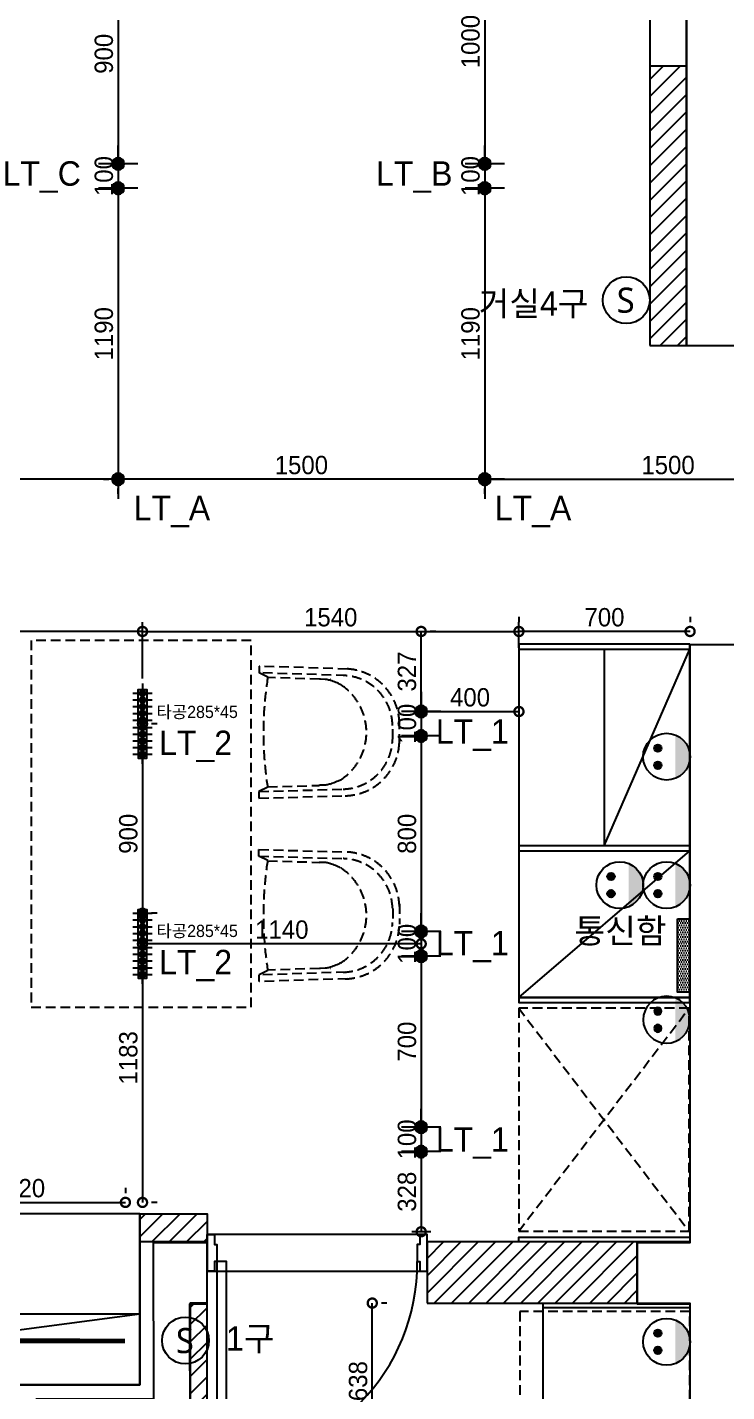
# Model space of a CAD drawing. Header units: inches. Extents: x 199882 to 277715, y -17863 to 11882.
# Drawn here: x 232082 to 234943, y 118 to 5698 of the extents above; entities that cross this region are included whole.
import ezdxf
from ezdxf.enums import TextEntityAlignment as Align

# ---------------------------------------------------------------- set-up
doc = ezdxf.new("R2010")
doc.units = ezdxf.units.IN
doc.header["$LTSCALE"] = 50
doc.header["$MEASUREMENT"] = 0
doc.linetypes.add('DH-HID2', pattern=[1.2, 0.8, -0.4])
doc.linetypes.add('HID', pattern=[2.5, 1.5, -1])
for name, color, linetype in [('03-WAL NEW', 3, 'Continuous'), ('04-WIN', 4, 'Continuous'), ('06-FUR', 6, 'Continuous'), ('06-LIGHT', 4, 'Continuous'), ('07-DIM WAL', 5, 'Continuous'), ('08-HAT', 8, 'Continuous'), ('3.기호.계단선', 30, 'Continuous'), ('CO-DO-FR', 7, 'Continuous'), ('CO-DOOR', 8, 'Continuous'), ('FU-FURM', 251, 'DH-HID2'), ('fur', 6, 'Continuous'), ('RC-LIGHT', 7, 'Continuous'), ('도면층2', 2, 'Continuous'), ('도면층4', 4, 'Continuous'), ('설비', 140, 'Continuous')]:
    doc.layers.add(name, color=color, linetype=linetype)
doc.styles.get("Standard").update_dxf_attribs({"font": 'txt.shx', "bigfont": 'whgtxt.shx'})
doc.styles.add('스타일1', font='HY울릉도M.TTF')
doc.styles.add('코레일둥고', font='Korail_Round_Gothic_Medium.ttf')
doc.dimstyles.new('30', dxfattribs={"dimscale": 30, "dimtxt": 2.5, "dimasz": 2.5, "dimexe": 1.25, "dimexo": 2, "dimtad": 1, "dimdec": 0, "dimtxsty": '스타일1', "dimblk": 'DOTSMALL', "dimcen": 2.5, "dimclrd": 1, "dimclre": 1, "dimclrt": 7, "dimadec": 0, "dimazin": 0, "dimtfac": 1, "dimtdec": 0, "dimtix": 1, "dimtmove": 0, "dimatfit": 3, "dimldrblk": 'DOTSMALL', "dimfxl": 0, "dimarcsym": 0})
pattern_1 = [(225, (21500, 3.206), (35.355339, -35.355339), [])]

# ---------------------------------------------------------------- blocks, each defined once
blk = doc.blocks.new('floor')
at = {"layer": '3.기호.계단선', "ltscale": 0.56}
h = blk.add_hatch(dxfattribs=at)
h.set_pattern_fill('DOTS', color=256, scale=150, angle=180)
h.set_pattern_definition([(180, (209320.21, 64491.231), (-4.6875, -9.375), [0, -9.375])])
h.paths.add_polyline_path([(213242.3, 2052.3), (213292.3, 2052.3), (213292.3, 1752.3), (213242.3, 1752.3)])
at = {"layer": '3.기호.계단선'}
blk.add_lwpolyline([(213242.3, 2052.3), (213292.3, 2052.3), (213292.3, 1752.3), (213242.3, 1752.3)], close=True, dxfattribs=at)
at = {"layer": '도면층2'}
blk.add_lwpolyline([(213278.3, 8082.3), (212918.3, 8082.3), (212918.3, 7882.3), (213278.3, 7882.3), (213278.3, 4397.3), (213493.3, 4397.3), (213493.3, 7882.3), (213963.3, 7882.3), (213963.3, 8082.3), (213483.3, 8082.3)], dxfattribs=at)
for points in [[(213122.3, -1042.7), (213122.3, -1217.7), (213493.3, -1217.7), (213493.3, 3057.3), (213503.3, 3057.3), (213503.3, 3172.3), (213292.3, 3172.3), (213292.3, 727.3), (213077.3, 727.3), (213077.3, 477.3), (213292.3, 477.3), (213293.3, -1042.7)], [(211317.3, 477.3), (211317.3, 727.3), (211097.3, 727.3), (211098.3, 87.3), (210618.3, 87.3), (210618.3, -72.7), (211248.3, -72.7), (211247.3, 477.3)]]:
    blk.add_lwpolyline(points, close=True, dxfattribs=at)
blk = doc.blocks.new('CJSWJ')
at = {"layer": '03-WAL NEW'}
h = blk.add_hatch(dxfattribs=at)
h.set_pattern_fill('_USER', color=256, scale=50, angle=225, pattern_type=0)
h.set_pattern_definition([(225, (46921.5, 0), (35.355339, -35.355339), [])])
h.paths.add_polyline_path([(234628.3, 4397.3), (234778.3, 4397.3), (234778.3, 5539.8), (234628.3, 5539.8)])
h = blk.add_hatch(dxfattribs=at)
h.set_pattern_fill('_USER', color=256, scale=50, angle=225, pattern_type=0)
h.set_pattern_definition(pattern_1)
h.paths.add_polyline_path([(232817.3, 730.5), (232542.5, 730.5), (232542.5, 845.8), (232817.3, 845.8)])
h = blk.add_hatch(dxfattribs=at)
h.set_pattern_fill('_USER', color=256, scale=50, angle=225, pattern_type=0)
h.set_pattern_definition([(225, (47135.57, -161.794), (35.355339, -35.355339), [])])
h.paths.add_polyline_path([(234577.3, 480.5), (234577.3, 730.5), (233717.3, 730.5), (233717.3, 480.5)])
h = blk.add_hatch(dxfattribs=at)
h.set_pattern_fill('_USER', color=256, scale=50, angle=225, pattern_type=0)
h.set_pattern_definition(pattern_1)
h.paths.add_polyline_path([(232748.3, -69.5), (232817.3, -69.5), (232817.3, 480.5), (232748.3, 480.5)])
blk.add_line((234778.3, 5539.8), (234628.3, 5539.8), dxfattribs=at)
for points in [[(234628.3, 4397.3), (234778.3, 4397.3), (234778.3, 7282.3), (234628.3, 7282.3)], [(232817.3, 730.5), (232542.5, 730.5), (232542.5, 845.8), (232817.3, 845.8)], [(233717.3, 480.5), (234577.3, 480.5), (234577.3, 730.5), (234577.3, 730.5), (234792.3, 730.5), (234792.3, 730.5), (233717.3, 730.5)], [(232748.3, -69.5), (232817.3, -69.5), (232817.3, 480.5), (232748.3, 480.5)]]:
    blk.add_lwpolyline(points, close=True, dxfattribs=at)
blk.add_lwpolyline([(232542.5, 845.8), (232542.5, 145.7), (230358.3, 145.7), (230358.3, 2455.5), (231058.3, 2455.5)], dxfattribs=at)
at = {"layer": '06-FUR', "color": 8}
for points in [[(232542.5, 145.8), (232542.5, 845.8), (231058.3, 845.6), (231058.3, 2455.5), (230938.3, 2455.5), (230938.3, 2455.5), (230358.3, 2455.5), (230358.3, 145.6), (232542.5, 145.8)], [(232542.5, 435.8), (230708.3, 435.6), (230708.3, 2455.5), (230358.3, 2455.5), (230358.3, 145.6), (232542.5, 145.8), (232542.5, 435.8), (230358.3, 145.6), (230358.3, 435.6), (230708.3, 435.6), (230358.3, 2455.5)], [(234192.3, 460.5), (234192.3, 480.5), (234792.3, 480.5), (234792.3, 460.7), (234192.3, 460.5)]]:
    blk.add_lwpolyline(points, dxfattribs=at)
blk.add_lwpolyline([(234792.3, -189.5), (234192.3, -189.5), (234192.3, 480.5), (234792.3, 480.5)], close=True, dxfattribs=at)
at = {"layer": 'CO-DO-FR', "color": 8}
for points in [[(232817.3, 610.5), (232817.3, 760.5), (232847.3, 760.5), (232847.3, 720.5), (232857.3, 720.5), (232857.3, 650.5), (232847.3, 650.5), (232847.3, 610.5), (232817.3, 610.5)], [(233717.3, 610.5), (233717.3, 760.5), (233687.3, 760.5), (233687.3, 720.5), (233677.3, 720.5), (233677.3, 650.5), (233687.3, 650.5), (233687.3, 610.5), (233717.3, 610.5)]]:
    blk.add_lwpolyline(points, close=True, dxfattribs=at)
at = {"layer": 'CO-DOOR', "color": 8}
blk.add_lwpolyline([(232897.3, -169.5), (232897.3, 650.5), (232857.3, 650.5), (232857.3, -169.5)], close=True, dxfattribs=at)
blk.add_arc((232865, 642.8), 812.4, 270.8693, 0.5454, dxfattribs=at)
at = {"layer": 'FU-FURM', "color": 8}
for p, q in [((232097.8, 3190.5), (232097.8, 1690.5)), ((232997.8, 3190.5), (232097.8, 3190.5)), ((232997.8, 1690.5), (232997.8, 3190.5)), ((233392.2, 3073.7), (233030.1, 3085.3)), ((233030.1, 3085.3), (233030.1, 3058.3)), ((233066.1, 3040.2), (233030.1, 3058.3)), ((233385.1, 3046.9), (233030.1, 3058.3)), ((233277.2, 3032), (233066, 3039.1)), ((233280.9, 3031.6), (233277.2, 3032)), ((233301, 3031.2), (233280.9, 3031.6)), ((233304.4, 3030.8), (233301, 3031.2)), ((233307.7, 3030.2), (233304.4, 3030.8)), ((233311.2, 3029.6), (233307.7, 3030.2)), ((233314.8, 3028.8), (233311.2, 3029.6)), ((233318.6, 3027.7), (233314.8, 3028.8)), ((233322.9, 3026.5), (233318.6, 3027.7)), ((233327.6, 3024.9), (233322.9, 3026.5)), ((233332.7, 3023.1), (233327.6, 3024.9)), ((233338.2, 3021.1), (233332.7, 3023.1)), ((233343.8, 3018.9), (233338.2, 3021.1)), ((233349.4, 3016.6), (233343.8, 3018.9)), ((233354.7, 3014.2), (233349.4, 3016.6)), ((233359.8, 3011.9), (233354.7, 3014.2)), ((233364.3, 3009.5), (233359.8, 3011.9)), ((233604.4, 2767.9), (233604.5, 2850.8)), ((233577.4, 2787.1), (233577.5, 2843.6)), ((233065.5, 2590.2), (233029.5, 2572.3)), ((233029.5, 2572.3), (233387.1, 2582.9)), ((233029.5, 2572.3), (233029.5, 2545.3)), ((233065.5, 2591.4), (233276.7, 2598)), ((233280.3, 2598.3), (233276.7, 2598)), ((233283.8, 2598.7), (233280.3, 2598.3)), ((233303.8, 2599.2), (233283.8, 2598.7)), ((233307.2, 2599.7), (233303.8, 2599.2)), ((233310.6, 2600.3), (233307.2, 2599.7)), ((233314.3, 2601.1), (233310.6, 2600.3)), ((233318.1, 2602.2), (233314.3, 2601.1)), ((233322.3, 2603.4), (233318.1, 2602.2)), ((233327, 2605), (233322.3, 2603.4)), ((233332.2, 2606.8), (233327, 2605)), ((233337.7, 2608.8), (233332.2, 2606.8)), ((233343.3, 2611), (233337.7, 2608.8)), ((233348.9, 2613.2), (233343.3, 2611)), ((233354.2, 2615.6), (233348.9, 2613.2)), ((233359.3, 2617.9), (233354.2, 2615.6)), ((233363.8, 2620.2), (233359.3, 2617.9)), ((233029.5, 2545.3), (233380.3, 2555.6)), ((233029.5, 2335.6), (233380.3, 2325.3)), ((233029.5, 2308.6), (233029.5, 2335.6)), ((233065.5, 2290.7), (233029.5, 2308.6)), ((233029.5, 2308.6), (233387.1, 2298.1)), ((233065.5, 2289.5), (233276.7, 2283)), ((233280.3, 2282.6), (233276.7, 2283)), ((233283.8, 2282.2), (233280.3, 2282.6)), ((233303.8, 2281.8), (233283.8, 2282.2)), ((233307.2, 2281.2), (233303.8, 2281.8)), ((233310.6, 2280.6), (233307.2, 2281.2)), ((233314.3, 2279.8), (233310.6, 2280.6)), ((233318.1, 2278.8), (233314.3, 2279.8)), ((233322.3, 2277.5), (233318.1, 2278.8)), ((233327, 2276), (233322.3, 2277.5)), ((233332.2, 2274.2), (233327, 2276)), ((233337.7, 2272.1), (233332.2, 2274.2)), ((233343.3, 2270), (233337.7, 2272.1)), ((233348.9, 2267.7), (233343.3, 2270)), ((233354.2, 2265.3), (233348.9, 2267.7)), ((233359.3, 2263), (233354.2, 2265.3)), ((233363.8, 2260.7), (233359.3, 2263)), ((233577.4, 2093.8), (233577.5, 2037.4)), ((233604.4, 2113), (233604.5, 2030.1)), ((233277.2, 1848.9), (233066, 1841.8)), ((233280.9, 1849.3), (233277.2, 1848.9)), ((233301, 1849.7), (233280.9, 1849.3)), ((233304.4, 1850.2), (233301, 1849.7)), ((233307.7, 1850.7), (233304.4, 1850.2)), ((233311.2, 1851.4), (233307.7, 1850.7)), ((233314.8, 1852.2), (233311.2, 1851.4)), ((233318.6, 1853.2), (233314.8, 1852.2)), ((233322.9, 1854.5), (233318.6, 1853.2)), ((233327.6, 1856), (233322.9, 1854.5)), ((233332.7, 1857.8), (233327.6, 1856)), ((233338.2, 1859.9), (233332.7, 1857.8)), ((233343.8, 1862.1), (233338.2, 1859.9)), ((233349.4, 1864.4), (233343.8, 1862.1)), ((233354.7, 1866.7), (233349.4, 1864.4)), ((233359.8, 1869.1), (233354.7, 1866.7)), ((233364.3, 1871.4), (233359.8, 1869.1)), ((233066.1, 1840.7), (233030.1, 1822.6)), ((233385.1, 1834), (233030.1, 1822.6)), ((233030.1, 1795.6), (233030.1, 1822.6)), ((233392.2, 1807.2), (233030.1, 1795.6)), ((232097.8, 1690.5), (232997.8, 1690.5)), ((234092.3, 774.5), (234789.3, 1686.5)), ((234092.3, 1686.5), (234789.3, 774.5))]:
    blk.add_line(p, q, dxfattribs=at)
for points in [[(234789.3, 774.5), (234789.3, 1686.5), (234092.3, 1686.5), (234092.3, 774.5)], [(234097.3, -154.5), (234792.3, -154.5), (234792.3, 445.5), (234097.3, 445.5)]]:
    blk.add_lwpolyline(points, close=True, dxfattribs=at)
for centre, radius, start, end in [((233377.3, 2847.3), 227.2, 0.767, 88.6433), ((234463, 2813.5), 1415.3, 170.781, 189.077), ((233237.1, 2815), 232.4, 68.2072, 68.33), ((233369.5, 2840.6), 206.6, 0.767, 88.6435), ((233237.1, 2815), 232.4, 303.053, 56.805), ((233369.4, 2789.2), 206.6, 271.215, 359.0908), ((233377.2, 2782.5), 227.2, 271.215, 359.0908), ((233237.1, 2815), 232.4, 291.528, 291.651), ((234463, 2067.4), 1415.3, 170.923, 189.219), ((233369.4, 2091.7), 206.6, 0.9092, 88.785), ((233377.2, 2098.5), 227.2, 0.9092, 88.785), ((233237.1, 2065.9), 232.4, 68.349, 68.472), ((233237.1, 2065.9), 232.4, 303.195, 56.947), ((233369.5, 2040.4), 206.6, 271.3565, 359.233), ((233377.3, 2033.6), 227.2, 271.3567, 359.233), ((233237.1, 2065.9), 232.4, 291.67, 291.7928)]:
    blk.add_arc(centre, radius, start, end, dxfattribs=at)
at = {"layer": 'fur', "color": 8}
blk.add_line((234092.3, 1730.5), (234792.3, 2330.5), dxfattribs=at)
for points in [[(234792.3, 3175.5), (234092.3, 3175.5), (234092.3, 1730.5), (234792.3, 1730.5), (234792.3, 3175.5)], [(234442.3, 3155.5), (234442.3, 2350.5), (234792.3, 3155.5)]]:
    blk.add_lwpolyline(points, dxfattribs=at)
for points in [[(234792.3, 3175.5), (234092.3, 3175.5), (234092.3, 3155.5), (234792.3, 3155.5)], [(234792.3, 2350.5), (234092.3, 2350.5), (234092.3, 2330.5), (234792.3, 2330.5)], [(234792.3, 1730.5), (234092.3, 1730.5), (234092.3, 1710.5), (234792.3, 1710.5)], [(234792.3, 730.5), (234092.3, 730.5), (234092.3, 750.5), (234792.3, 750.5)]]:
    blk.add_lwpolyline(points, close=True, dxfattribs=at)
at = {"layer": '도면층4', "color": 8}
blk.add_lwpolyline([(232817.3, 610.5), (233717.3, 610.5), (233717.3, 760.5), (232817.3, 760.5)], close=True, dxfattribs=at)
at = {"layer": '04-WIN'}
blk.add_blockref('floor', (21500, 0), dxfattribs=at)
blk = doc.blocks.new('swich')
at = {"layer": '설비', "color": 140}
blk.add_circle((372828.6, -86554.1), 84, dxfattribs=at)
at = {"layer": '설비', "color": 140, "insert": (372858.7, -86509.1), "char_height": 90, "width": 143.497, "attachment_point": 3}
blk.add_mtext('{\\fMalgun Gothic|b0|i0|c129|p50;S}', dxfattribs=at)
blk = doc.blocks.new('egoo')
at = {"layer": '설비'}
h = blk.add_hatch(color=140, dxfattribs=at)
edge = h.paths.add_edge_path()
edge.add_arc((1015645.3, 443433.7), 22.3, 0, 360)
h = blk.add_hatch(color=140, dxfattribs=at)
edge = h.paths.add_edge_path()
edge.add_arc((1015747.7, 443433.7), 22.3, 0, 360)
h = blk.add_hatch(color=140, dxfattribs=at)
edge = h.paths.add_edge_path()
edge.add_line((1015826.3, 443329.1), (1015566.6, 443329.1))
edge.add_ellipse((1015696.5, 443381.5), major_axis=(99, 99), ratio=1, start_angle=156.95778, end_angle=293.04222)
at = {"layer": '설비', "color": 140}
for centre, radius in [((1015696.5, 443381.5), 140), ((1015645.3, 443433.7), 22.3), ((1015747.7, 443433.7), 22.3)]:
    blk.add_circle(centre, radius, dxfattribs=at)
blk = doc.blocks.new('1')
at = {"linetype": 'Continuous'}
h = blk.add_hatch(color=4, dxfattribs=at)
h.dxf.hatch_style = 1
edge = h.paths.add_edge_path()
edge.add_arc((11539653.5, -14273503.8), 37.5, 0, 360)
at = {"color": 1, "linetype": 'Continuous'}
for p, q in [((11539653.5, -14273637.1), (11539653.5, -14273370.5)), ((11539520.2, -14273503.8), (11539786.8, -14273503.8))]:
    blk.add_line(p, q, dxfattribs=at)
at = {"color": 4, "linetype": 'Continuous'}
for radius in [41.5, 37.5]:
    blk.add_circle((11539653.5, -14273503.8), radius, dxfattribs=at)
blk = doc.blocks.new('_DOTSMALL')
at = {"color": 0, "linetype": 'ByBlock', "const_width": 0.5}
blk.add_lwpolyline([(-0.0625, 0, 1), (0.0625, 0, 1)], format="xyb", close=True, dxfattribs=at)
blk = doc.blocks.new('*D103')
at = {"layer": '07-DIM WAL', "color": 1, "lineweight": -2}
for p, q in [((233953.3, 6139.8), (233953.3, 5139.8)), ((234013.3, 6139.8), (233990.8, 6139.8)), ((234013.3, 5139.8), (233990.8, 5139.8))]:
    blk.add_line(p, q, dxfattribs=at)
at = {"layer": 'Defpoints', "color": 0}
for p in [(233953.3, 6139.8), (233953.3, 5139.8), (233953.3, 5139.8)]:
    blk.add_point(p, dxfattribs=at)
at = {"layer": '07-DIM WAL', "color": 1, "lineweight": -2, "xscale": 75, "yscale": 75, "zscale": 75}
for p, rotation in [((233953.3, 6139.8), 90), ((233953.3, 5139.8), 270)]:
    blk.add_blockref('_DOTSMALL', p, dxfattribs=dict(at, rotation=rotation))
at = {"layer": '07-DIM WAL', "color": 7, "insert": (233895.5, 5639.8), "char_height": 75, "attachment_point": 5, "rotation": 90, "style": '스타일1'}
blk.add_mtext('1000', dxfattribs=at)
blk = doc.blocks.new('*D104')
at = {"layer": '07-DIM WAL', "color": 1, "lineweight": -2}
for p, q in [((233953.3, 5139.8), (233953.3, 5214.8)), ((233953.3, 5139.8), (233953.3, 5039.8)), ((234013.3, 5139.8), (233990.8, 5139.8)), ((233893.3, 5039.8), (233915.8, 5039.8)), ((233953.3, 5039.8), (233953.3, 4964.8))]:
    blk.add_line(p, q, dxfattribs=at)
at = {"layer": 'Defpoints', "color": 0}
for p in [(233953.3, 5139.8), (233953.3, 5039.8), (233953.3, 5039.8)]:
    blk.add_point(p, dxfattribs=at)
at = {"layer": '07-DIM WAL', "color": 1, "lineweight": -2, "xscale": 75, "yscale": 75, "zscale": 75}
for p, rotation in [((233953.3, 5139.8), 270), ((233953.3, 5039.8), 90)]:
    blk.add_blockref('_DOTSMALL', p, dxfattribs=dict(at, rotation=rotation))
at = {"layer": '07-DIM WAL', "color": 7, "insert": (233895.5, 5089.8), "char_height": 75, "attachment_point": 5, "rotation": 90, "style": '스타일1'}
blk.add_mtext('100', dxfattribs=at)
blk = doc.blocks.new('*D105')
at = {"layer": '07-DIM WAL', "color": 1, "lineweight": -2}
for p, q in [((233953.3, 5039.8), (233953.3, 3849.8)), ((234013.3, 5039.8), (233990.8, 5039.8)), ((234013.3, 3849.8), (233990.8, 3849.8))]:
    blk.add_line(p, q, dxfattribs=at)
at = {"layer": 'Defpoints', "color": 0}
for p in [(233953.3, 5039.8), (233953.3, 3849.8), (233953.3, 3849.8)]:
    blk.add_point(p, dxfattribs=at)
at = {"layer": '07-DIM WAL', "color": 1, "lineweight": -2, "xscale": 75, "yscale": 75, "zscale": 75}
for p, rotation in [((233953.3, 5039.8), 90), ((233953.3, 3849.8), 270)]:
    blk.add_blockref('_DOTSMALL', p, dxfattribs=dict(at, rotation=rotation))
at = {"layer": '07-DIM WAL', "color": 7, "insert": (233895.5, 4444.8), "char_height": 75, "attachment_point": 5, "rotation": 90, "style": '스타일1'}
blk.add_mtext('1190', dxfattribs=at)
blk = doc.blocks.new('*D106')
at = {"layer": '07-DIM WAL', "color": 1, "lineweight": -2}
for p, q in [((233953.3, 3909.8), (233953.3, 3887.3)), ((235453.3, 3909.8), (235453.3, 3887.3)), ((233953.3, 3849.8), (235453.3, 3849.8))]:
    blk.add_line(p, q, dxfattribs=at)
at = {"layer": 'Defpoints', "color": 0}
for p in [(233953.3, 3849.8), (235453.3, 3849.8), (235453.3, 3849.8)]:
    blk.add_point(p, dxfattribs=at)
at = {"layer": '07-DIM WAL', "color": 1, "lineweight": -2, "xscale": 75, "yscale": 75, "zscale": 75, "rotation": 180}
blk.add_blockref('_DOTSMALL', (233953.3, 3849.8), dxfattribs=at)
at = {"layer": '07-DIM WAL', "color": 1, "lineweight": -2, "xscale": 75, "yscale": 75, "zscale": 75}
blk.add_blockref('_DOTSMALL', (235453.3, 3849.8), dxfattribs=at)
at = {"layer": '07-DIM WAL', "color": 7, "insert": (234703.3, 3907.5), "char_height": 75, "attachment_point": 5, "style": '스타일1'}
blk.add_mtext('1500', dxfattribs=at)
blk = doc.blocks.new('*D110')
at = {"layer": '07-DIM WAL', "color": 1, "lineweight": -2}
for p, q in [((232453.3, 3909.8), (232453.3, 3887.3)), ((233953.3, 3849.8), (232453.3, 3849.8)), ((233953.3, 3789.8), (233953.3, 3812.3))]:
    blk.add_line(p, q, dxfattribs=at)
at = {"layer": 'Defpoints', "color": 0}
for p in [(232453.3, 3849.8), (232453.3, 3849.8), (233953.3, 3849.8)]:
    blk.add_point(p, dxfattribs=at)
at = {"layer": '07-DIM WAL', "color": 1, "lineweight": -2, "xscale": 75, "yscale": 75, "zscale": 75, "rotation": 180}
blk.add_blockref('_DOTSMALL', (232453.3, 3849.8), dxfattribs=at)
at = {"layer": '07-DIM WAL', "color": 1, "lineweight": -2, "xscale": 75, "yscale": 75, "zscale": 75}
blk.add_blockref('_DOTSMALL', (233953.3, 3849.8), dxfattribs=at)
at = {"layer": '07-DIM WAL', "color": 7, "insert": (233203.3, 3907.5), "char_height": 75, "attachment_point": 5, "style": '스타일1'}
blk.add_mtext('1500', dxfattribs=at)
blk = doc.blocks.new('*D111')
at = {"layer": '07-DIM WAL', "color": 1, "lineweight": -2}
for p, q in [((230953.3, 3909.8), (230953.3, 3887.3)), ((232453.3, 3849.8), (230953.3, 3849.8)), ((232453.3, 3789.8), (232453.3, 3812.3))]:
    blk.add_line(p, q, dxfattribs=at)
at = {"layer": 'Defpoints', "color": 0}
for p in [(230953.3, 3849.8), (230953.3, 3849.8), (232453.3, 3849.8)]:
    blk.add_point(p, dxfattribs=at)
at = {"layer": '07-DIM WAL', "color": 1, "lineweight": -2, "xscale": 75, "yscale": 75, "zscale": 75, "rotation": 180}
blk.add_blockref('_DOTSMALL', (230953.3, 3849.8), dxfattribs=at)
at = {"layer": '07-DIM WAL', "color": 1, "lineweight": -2, "xscale": 75, "yscale": 75, "zscale": 75}
blk.add_blockref('_DOTSMALL', (232453.3, 3849.8), dxfattribs=at)
at = {"layer": '07-DIM WAL', "color": 7, "insert": (231703.3, 3907.5), "char_height": 75, "attachment_point": 5, "style": '스타일1'}
blk.add_mtext('1500', dxfattribs=at)
blk = doc.blocks.new('*D120')
at = {"layer": '07-DIM WAL', "color": 1, "lineweight": -2}
for p, q in [((232453.3, 6039.8), (232453.3, 5139.8)), ((232513.3, 6039.8), (232490.8, 6039.8)), ((232513.3, 5139.8), (232490.8, 5139.8))]:
    blk.add_line(p, q, dxfattribs=at)
at = {"layer": 'Defpoints', "color": 0}
for p in [(232453.3, 6039.8), (232453.3, 5139.8), (232453.3, 5139.8)]:
    blk.add_point(p, dxfattribs=at)
at = {"layer": '07-DIM WAL', "color": 1, "lineweight": -2, "xscale": 75, "yscale": 75, "zscale": 75}
for p, rotation in [((232453.3, 6039.8), 90), ((232453.3, 5139.8), 270)]:
    blk.add_blockref('_DOTSMALL', p, dxfattribs=dict(at, rotation=rotation))
at = {"layer": '07-DIM WAL', "color": 7, "insert": (232395.5, 5589.8), "char_height": 75, "attachment_point": 5, "rotation": 90, "style": '스타일1'}
blk.add_mtext('900', dxfattribs=at)
blk = doc.blocks.new('*D121')
at = {"layer": '07-DIM WAL', "color": 1, "lineweight": -2}
for p, q in [((232453.3, 5139.8), (232453.3, 5214.8)), ((232453.3, 5139.8), (232453.3, 5039.8)), ((232513.3, 5139.8), (232490.8, 5139.8)), ((232393.3, 5039.8), (232415.8, 5039.8)), ((232453.3, 5039.8), (232453.3, 4964.8))]:
    blk.add_line(p, q, dxfattribs=at)
at = {"layer": 'Defpoints', "color": 0}
for p in [(232453.3, 5139.8), (232453.3, 5039.8), (232453.3, 5039.8)]:
    blk.add_point(p, dxfattribs=at)
at = {"layer": '07-DIM WAL', "color": 1, "lineweight": -2, "xscale": 75, "yscale": 75, "zscale": 75}
for p, rotation in [((232453.3, 5139.8), 270), ((232453.3, 5039.8), 90)]:
    blk.add_blockref('_DOTSMALL', p, dxfattribs=dict(at, rotation=rotation))
at = {"layer": '07-DIM WAL', "color": 7, "insert": (232395.5, 5089.8), "char_height": 75, "attachment_point": 5, "rotation": 90, "style": '스타일1'}
blk.add_mtext('100', dxfattribs=at)
blk = doc.blocks.new('*D122')
at = {"layer": '07-DIM WAL', "color": 1, "lineweight": -2}
for p, q in [((232453.3, 5039.8), (232453.3, 3849.8)), ((232513.3, 5039.8), (232490.8, 5039.8)), ((232393.3, 3849.8), (232415.8, 3849.8))]:
    blk.add_line(p, q, dxfattribs=at)
at = {"layer": 'Defpoints', "color": 0}
for p in [(232453.3, 5039.8), (232453.3, 3849.8), (232453.3, 3849.8)]:
    blk.add_point(p, dxfattribs=at)
at = {"layer": '07-DIM WAL', "color": 1, "lineweight": -2, "xscale": 75, "yscale": 75, "zscale": 75}
for p, rotation in [((232453.3, 5039.8), 90), ((232453.3, 3849.8), 270)]:
    blk.add_blockref('_DOTSMALL', p, dxfattribs=dict(at, rotation=rotation))
at = {"layer": '07-DIM WAL', "color": 7, "insert": (232395.5, 4444.8), "char_height": 75, "attachment_point": 5, "rotation": 90, "style": '스타일1'}
blk.add_mtext('1190', dxfattribs=at)
blk = doc.blocks.new('*D148')
at = {"layer": '07-DIM WAL', "color": 1, "lineweight": -2}
for p, q in [((231663.3, 952.3), (231663.3, 929.8)), ((232483.3, 952.3), (232483.3, 929.8)), ((231663.3, 892.3), (232483.3, 892.3))]:
    blk.add_line(p, q, dxfattribs=at)
at = {"layer": 'Defpoints', "color": 0}
for p in [(231663.3, 892.3), (232483.3, 892.3), (232483.3, 892.3)]:
    blk.add_point(p, dxfattribs=at)
at = {"layer": '07-DIM WAL', "color": 1, "lineweight": -2, "xscale": 75, "yscale": 75, "zscale": 75, "rotation": 180}
blk.add_blockref('_DOTSMALL', (231663.3, 892.3), dxfattribs=at)
at = {"layer": '07-DIM WAL', "color": 1, "lineweight": -2, "xscale": 75, "yscale": 75, "zscale": 75}
blk.add_blockref('_DOTSMALL', (232483.3, 892.3), dxfattribs=at)
at = {"layer": '07-DIM WAL', "color": 7, "insert": (232073.3, 950.1), "char_height": 75, "attachment_point": 5, "style": '스타일1'}
blk.add_mtext('820', dxfattribs=at)
blk = doc.blocks.new("5RN'")
at = {"layer": 'RC-LIGHT'}
blk.add_lwpolyline([(188137.5, 27400.3), (188277.5, 27400.3), (188277.5, 27435.3), (188137.5, 27435.3)], close=True, dxfattribs=at)
at = {"layer": 'RC-LIGHT', "yscale": 0.2948704765105351, "zscale": 0.2948704765105351}
for p, xscale in [((-3214550.6, 4236252.7), 0.2948704765105351), ((-3214523.1, 4236252.7), 0.2948704765105351), ((3590910.6, 4236252.7), -0.2948704765105351), ((3590938.1, 4236252.7), -0.2948704765105351), ((3590965.5, 4236252.7), -0.2948704765105351)]:
    blk.add_blockref('1', p, dxfattribs=dict(at, xscale=xscale))
blk = doc.blocks.new('*D178')
at = {"layer": '07-DIM WAL', "color": 1, "lineweight": -2}
for p, q in [((233693.3, 2959.8), (233693.3, 2937.3)), ((234093.3, 2959.8), (234093.3, 2937.3)), ((233693.3, 2899.8), (234093.3, 2899.8))]:
    blk.add_line(p, q, dxfattribs=at)
at = {"layer": 'Defpoints', "color": 0}
for p in [(233693.3, 2899.8), (234093.3, 2899.8), (234093.3, 2899.8)]:
    blk.add_point(p, dxfattribs=at)
at = {"layer": '07-DIM WAL', "color": 1, "lineweight": -2, "xscale": 75, "yscale": 75, "zscale": 75, "rotation": 180}
blk.add_blockref('_DOTSMALL', (233693.3, 2899.8), dxfattribs=at)
at = {"layer": '07-DIM WAL', "color": 1, "lineweight": -2, "xscale": 75, "yscale": 75, "zscale": 75}
blk.add_blockref('_DOTSMALL', (234093.3, 2899.8), dxfattribs=at)
at = {"layer": '07-DIM WAL', "color": 7, "insert": (233893.3, 2957.5), "char_height": 75, "attachment_point": 5, "style": '스타일1'}
blk.add_mtext('400', dxfattribs=at)
blk = doc.blocks.new('*D179')
at = {"layer": '07-DIM WAL', "color": 1, "lineweight": -2}
for p, q in [((233693.3, 2899.8), (233693.3, 3227.3)), ((233753.3, 3227.3), (233730.8, 3227.3)), ((233753.3, 2899.8), (233730.8, 2899.8))]:
    blk.add_line(p, q, dxfattribs=at)
at = {"layer": 'Defpoints', "color": 0}
for p in [(233693.3, 3227.3), (233693.3, 3227.3), (233693.3, 2899.8)]:
    blk.add_point(p, dxfattribs=at)
at = {"layer": '07-DIM WAL', "color": 1, "lineweight": -2, "xscale": 75, "yscale": 75, "zscale": 75}
for p, rotation in [((233693.3, 3227.3), 90), ((233693.3, 2899.8), 270)]:
    blk.add_blockref('_DOTSMALL', p, dxfattribs=dict(at, rotation=rotation))
at = {"layer": '07-DIM WAL', "color": 7, "insert": (233635.5, 3063.5), "char_height": 75, "attachment_point": 5, "rotation": 90, "style": '스타일1'}
blk.add_mtext('327', dxfattribs=at)
blk = doc.blocks.new('*D180')
at = {"layer": '07-DIM WAL', "color": 1, "lineweight": -2}
for p, q in [((233693.3, 2899.8), (233693.3, 2974.8)), ((233693.3, 2899.8), (233693.3, 2799.8)), ((233753.3, 2899.8), (233730.8, 2899.8)), ((233693.3, 2799.8), (233693.3, 2724.8)), ((233753.3, 2799.8), (233730.8, 2799.8))]:
    blk.add_line(p, q, dxfattribs=at)
at = {"layer": 'Defpoints', "color": 0}
for p in [(233693.3, 2899.8), (233693.3, 2799.8), (233693.3, 2799.8)]:
    blk.add_point(p, dxfattribs=at)
at = {"layer": '07-DIM WAL', "color": 1, "lineweight": -2, "xscale": 75, "yscale": 75, "zscale": 75}
for p, rotation in [((233693.3, 2899.8), 270), ((233693.3, 2799.8), 90)]:
    blk.add_blockref('_DOTSMALL', p, dxfattribs=dict(at, rotation=rotation))
at = {"layer": '07-DIM WAL', "color": 7, "insert": (233635.5, 2849.8), "char_height": 75, "attachment_point": 5, "rotation": 90, "style": '스타일1'}
blk.add_mtext('100', dxfattribs=at)
blk = doc.blocks.new('*D181')
at = {"layer": '07-DIM WAL', "color": 1, "lineweight": -2}
for p, q in [((233693.3, 2799.8), (233693.3, 1999.8)), ((233753.3, 2799.8), (233730.8, 2799.8)), ((233753.3, 1999.8), (233730.8, 1999.8))]:
    blk.add_line(p, q, dxfattribs=at)
at = {"layer": 'Defpoints', "color": 0}
for p in [(233693.3, 2799.8), (233693.3, 1999.8), (233693.3, 1999.8)]:
    blk.add_point(p, dxfattribs=at)
at = {"layer": '07-DIM WAL', "color": 1, "lineweight": -2, "xscale": 75, "yscale": 75, "zscale": 75}
for p, rotation in [((233693.3, 2799.8), 90), ((233693.3, 1999.8), 270)]:
    blk.add_blockref('_DOTSMALL', p, dxfattribs=dict(at, rotation=rotation))
at = {"layer": '07-DIM WAL', "color": 7, "insert": (233635.5, 2399.8), "char_height": 75, "attachment_point": 5, "rotation": 90, "style": '스타일1'}
blk.add_mtext('800', dxfattribs=at)
blk = doc.blocks.new('*D182')
at = {"layer": '07-DIM WAL', "color": 1, "lineweight": -2}
for p, q in [((233693.3, 1999.8), (233693.3, 2074.8)), ((233693.3, 1999.8), (233693.3, 1899.8)), ((233753.3, 1999.8), (233730.8, 1999.8)), ((233693.3, 1899.8), (233693.3, 1824.8)), ((233753.3, 1899.8), (233730.8, 1899.8))]:
    blk.add_line(p, q, dxfattribs=at)
at = {"layer": 'Defpoints', "color": 0}
for p in [(233693.3, 1999.8), (233693.3, 1899.8), (233693.3, 1899.8)]:
    blk.add_point(p, dxfattribs=at)
at = {"layer": '07-DIM WAL', "color": 1, "lineweight": -2, "xscale": 75, "yscale": 75, "zscale": 75}
for p, rotation in [((233693.3, 1999.8), 270), ((233693.3, 1899.8), 90)]:
    blk.add_blockref('_DOTSMALL', p, dxfattribs=dict(at, rotation=rotation))
at = {"layer": '07-DIM WAL', "color": 7, "insert": (233635.5, 1949.8), "char_height": 75, "attachment_point": 5, "rotation": 90, "style": '스타일1'}
blk.add_mtext('100', dxfattribs=at)
blk = doc.blocks.new('*D183')
at = {"layer": '07-DIM WAL', "color": 1, "lineweight": -2}
for p, q in [((233693.3, 1899.8), (233693.3, 1199.8)), ((233753.3, 1899.8), (233730.8, 1899.8)), ((233753.3, 1199.8), (233730.8, 1199.8))]:
    blk.add_line(p, q, dxfattribs=at)
at = {"layer": 'Defpoints', "color": 0}
for p in [(233693.3, 1899.8), (233693.3, 1199.8), (233693.3, 1199.8)]:
    blk.add_point(p, dxfattribs=at)
at = {"layer": '07-DIM WAL', "color": 1, "lineweight": -2, "xscale": 75, "yscale": 75, "zscale": 75}
for p, rotation in [((233693.3, 1899.8), 90), ((233693.3, 1199.8), 270)]:
    blk.add_blockref('_DOTSMALL', p, dxfattribs=dict(at, rotation=rotation))
at = {"layer": '07-DIM WAL', "color": 7, "insert": (233635.5, 1549.8), "char_height": 75, "attachment_point": 5, "rotation": 90, "style": '스타일1'}
blk.add_mtext('700', dxfattribs=at)
blk = doc.blocks.new('*D184')
at = {"layer": '07-DIM WAL', "color": 1, "lineweight": -2}
for p, q in [((233693.3, 1199.8), (233693.3, 1274.8)), ((233693.3, 1199.8), (233693.3, 1099.8)), ((233753.3, 1199.8), (233730.8, 1199.8)), ((233693.3, 1099.8), (233693.3, 1024.8)), ((233753.3, 1099.8), (233730.8, 1099.8))]:
    blk.add_line(p, q, dxfattribs=at)
at = {"layer": 'Defpoints', "color": 0}
for p in [(233693.3, 1199.8), (233693.3, 1099.8), (233693.3, 1099.8)]:
    blk.add_point(p, dxfattribs=at)
at = {"layer": '07-DIM WAL', "color": 1, "lineweight": -2, "xscale": 75, "yscale": 75, "zscale": 75}
for p, rotation in [((233693.3, 1199.8), 270), ((233693.3, 1099.8), 90)]:
    blk.add_blockref('_DOTSMALL', p, dxfattribs=dict(at, rotation=rotation))
at = {"layer": '07-DIM WAL', "color": 7, "insert": (233635.5, 1149.8), "char_height": 75, "attachment_point": 5, "rotation": 90, "style": '스타일1'}
blk.add_mtext('100', dxfattribs=at)
blk = doc.blocks.new('*D185')
at = {"layer": '07-DIM WAL', "color": 1, "lineweight": -2}
for p, q in [((233633.3, 1099.8), (233655.8, 1099.8)), ((233693.3, 1099.8), (233693.3, 772.3)), ((233733.3, 772.3), (233655.8, 772.3))]:
    blk.add_line(p, q, dxfattribs=at)
at = {"layer": 'Defpoints', "color": 0}
for p in [(233693.3, 1099.8), (233693.3, 772.3), (233793.3, 772.3)]:
    blk.add_point(p, dxfattribs=at)
at = {"layer": '07-DIM WAL', "color": 1, "lineweight": -2, "xscale": 75, "yscale": 75, "zscale": 75}
for p, rotation in [((233693.3, 1099.8), 90), ((233693.3, 772.3), 270)]:
    blk.add_blockref('_DOTSMALL', p, dxfattribs=dict(at, rotation=rotation))
at = {"layer": '07-DIM WAL', "color": 7, "insert": (233635.5, 936), "char_height": 75, "attachment_point": 5, "rotation": 90, "style": '스타일1'}
blk.add_mtext('328', dxfattribs=at)
blk = doc.blocks.new('*D186')
at = {"layer": '07-DIM WAL', "color": 1, "lineweight": -2}
for p, q in [((232553.3, 3034.7), (232553.3, 3264.8)), ((234093.3, 3159.7), (234093.3, 3264.8)), ((232553.3, 3227.3), (234093.3, 3227.3))]:
    blk.add_line(p, q, dxfattribs=at)
at = {"layer": 'Defpoints', "color": 0}
for p in [(234093.3, 3227.3), (234093.3, 3099.7), (232553.3, 2974.7)]:
    blk.add_point(p, dxfattribs=at)
at = {"layer": '07-DIM WAL', "color": 1, "lineweight": -2, "xscale": 75, "yscale": 75, "zscale": 75, "rotation": 180}
blk.add_blockref('_DOTSMALL', (232553.3, 3227.3), dxfattribs=at)
at = {"layer": '07-DIM WAL', "color": 1, "lineweight": -2, "xscale": 75, "yscale": 75, "zscale": 75}
blk.add_blockref('_DOTSMALL', (234093.3, 3227.3), dxfattribs=at)
at = {"layer": '07-DIM WAL', "color": 7, "insert": (233323.3, 3285), "char_height": 75, "attachment_point": 5, "style": '스타일1'}
blk.add_mtext('1540', dxfattribs=at)
blk = doc.blocks.new('*D187')
at = {"layer": '07-DIM WAL', "color": 1, "lineweight": -2}
for p, q in [((231013.3, 3074), (231013.3, 3264.8)), ((232553.3, 3074), (232553.3, 3264.8)), ((232553.3, 3227.3), (231013.3, 3227.3))]:
    blk.add_line(p, q, dxfattribs=at)
at = {"layer": 'Defpoints', "color": 0}
for p in [(231013.3, 3227.3), (231013.3, 3014), (232553.3, 3014)]:
    blk.add_point(p, dxfattribs=at)
at = {"layer": '07-DIM WAL', "color": 1, "lineweight": -2, "xscale": 75, "yscale": 75, "zscale": 75, "rotation": 180}
blk.add_blockref('_DOTSMALL', (231013.3, 3227.3), dxfattribs=at)
at = {"layer": '07-DIM WAL', "color": 1, "lineweight": -2, "xscale": 75, "yscale": 75, "zscale": 75}
blk.add_blockref('_DOTSMALL', (232553.3, 3227.3), dxfattribs=at)
at = {"layer": '07-DIM WAL', "color": 7, "insert": (231783.3, 3285), "char_height": 75, "attachment_point": 5, "style": '스타일1'}
blk.add_mtext('1540', dxfattribs=at)
blk = doc.blocks.new('*D188')
at = {"layer": '07-DIM WAL', "color": 1, "lineweight": -2}
for p, q in [((232553.3, 2849.8), (232553.3, 1949.8)), ((232613.3, 2849.8), (232590.8, 2849.8)), ((232613.3, 1949.8), (232590.8, 1949.8))]:
    blk.add_line(p, q, dxfattribs=at)
at = {"layer": 'Defpoints', "color": 0}
for p in [(232553.3, 2849.8), (232553.3, 1949.8), (232553.3, 1949.8)]:
    blk.add_point(p, dxfattribs=at)
at = {"layer": '07-DIM WAL', "color": 1, "lineweight": -2, "xscale": 75, "yscale": 75, "zscale": 75}
for p, rotation in [((232553.3, 2849.8), 90), ((232553.3, 1949.8), 270)]:
    blk.add_blockref('_DOTSMALL', p, dxfattribs=dict(at, rotation=rotation))
at = {"layer": '07-DIM WAL', "color": 7, "insert": (232495.5, 2399.8), "char_height": 75, "attachment_point": 5, "rotation": 90, "style": '스타일1'}
blk.add_mtext('900', dxfattribs=at)
blk = doc.blocks.new('*D189')
at = {"layer": '07-DIM WAL', "color": 1, "lineweight": -2}
for p, q in [((232553.3, 2074.8), (232553.3, 892.3)), ((232613.3, 2074.8), (232590.8, 2074.8)), ((232613.3, 892.3), (232590.8, 892.3))]:
    blk.add_line(p, q, dxfattribs=at)
at = {"layer": 'Defpoints', "color": 0}
for p in [(232553.3, 2074.8), (232553.3, 892.3), (232553.3, 892.3)]:
    blk.add_point(p, dxfattribs=at)
at = {"layer": '07-DIM WAL', "color": 1, "lineweight": -2, "xscale": 75, "yscale": 75, "zscale": 75}
for p, rotation in [((232553.3, 2074.8), 90), ((232553.3, 892.3), 270)]:
    blk.add_blockref('_DOTSMALL', p, dxfattribs=dict(at, rotation=rotation))
at = {"layer": '07-DIM WAL', "color": 7, "insert": (232495.5, 1483.5), "char_height": 75, "attachment_point": 5, "rotation": 90, "style": '스타일1'}
blk.add_mtext('1183', dxfattribs=at)
blk = doc.blocks.new('*D190')
at = {"layer": '07-DIM WAL', "color": 1, "lineweight": -2}
for p, q in [((233693.3, 1949.8), (232553.3, 1949.8)), ((232553.3, 1889.8), (232553.3, 1912.3)), ((233693.3, 1889.8), (233693.3, 1912.3))]:
    blk.add_line(p, q, dxfattribs=at)
at = {"layer": 'Defpoints', "color": 0}
for p in [(232553.3, 1949.8), (232553.3, 1949.8), (233693.3, 1949.8)]:
    blk.add_point(p, dxfattribs=at)
at = {"layer": '07-DIM WAL', "color": 1, "lineweight": -2, "xscale": 75, "yscale": 75, "zscale": 75, "rotation": 180}
blk.add_blockref('_DOTSMALL', (232553.3, 1949.8), dxfattribs=at)
at = {"layer": '07-DIM WAL', "color": 1, "lineweight": -2, "xscale": 75, "yscale": 75, "zscale": 75}
blk.add_blockref('_DOTSMALL', (233693.3, 1949.8), dxfattribs=at)
at = {"layer": '07-DIM WAL', "color": 7, "insert": (233123.3, 2007.5), "char_height": 75, "attachment_point": 5, "style": '스타일1'}
blk.add_mtext('1140', dxfattribs=at)
blk = doc.blocks.new('*D191')
at = {"layer": '07-DIM WAL', "color": 1, "lineweight": -2}
for p, q in [((234093.3, 3287.3), (234093.3, 3264.8)), ((234793.3, 3287.3), (234793.3, 3264.8)), ((234793.3, 3227.3), (234093.3, 3227.3))]:
    blk.add_line(p, q, dxfattribs=at)
at = {"layer": 'Defpoints', "color": 0}
for p in [(234093.3, 3227.3), (234093.3, 3227.3), (234793.3, 3227.3)]:
    blk.add_point(p, dxfattribs=at)
at = {"layer": '07-DIM WAL', "color": 1, "lineweight": -2, "xscale": 75, "yscale": 75, "zscale": 75, "rotation": 180}
blk.add_blockref('_DOTSMALL', (234093.3, 3227.3), dxfattribs=at)
at = {"layer": '07-DIM WAL', "color": 1, "lineweight": -2, "xscale": 75, "yscale": 75, "zscale": 75}
blk.add_blockref('_DOTSMALL', (234793.3, 3227.3), dxfattribs=at)
at = {"layer": '07-DIM WAL', "color": 7, "insert": (234443.3, 3285), "char_height": 75, "attachment_point": 5, "style": '스타일1'}
blk.add_mtext('700', dxfattribs=at)
blk = doc.blocks.new('*D258')
at = {"layer": '07-DIM WAL', "color": 1, "lineweight": -2}
for p, q in [((233493.3, -157.7), (233493.3, 480.5)), ((233553.3, 480.5), (233530.8, 480.5)), ((233553.3, -157.7), (233530.8, -157.7))]:
    blk.add_line(p, q, dxfattribs=at)
at = {"layer": 'Defpoints', "color": 0}
for p in [(233493.3, 480.5), (233493.3, 480.5), (233493.3, -157.7)]:
    blk.add_point(p, dxfattribs=at)
at = {"layer": '07-DIM WAL', "color": 1, "lineweight": -2, "xscale": 75, "yscale": 75, "zscale": 75}
for p, rotation in [((233493.3, 480.5), 90), ((233493.3, -157.7), 270)]:
    blk.add_blockref('_DOTSMALL', p, dxfattribs=dict(at, rotation=rotation))
at = {"layer": '07-DIM WAL', "color": 7, "insert": (233435.5, 161.4), "char_height": 75, "attachment_point": 5, "rotation": 90, "style": '스타일1'}
blk.add_mtext('638', dxfattribs=at)

msp = doc.modelspace()

# ---------------------------------------------------------------- hatches: boundary and pattern name
at = {"layer": '설비'}
h = msp.add_hatch(color=10, dxfattribs=at)
edge = h.paths.add_edge_path()
edge.add_line((234733.3, 2803.9), (234733.3, 2626.2))
edge.add_ellipse((234697.4, 2715.1), major_axis=(-67.8, 67.8), ratio=1, start_angle=156.9578, end_angle=293.0422)
h = msp.add_hatch(color=10, dxfattribs=at)
edge = h.paths.add_edge_path()
edge.add_arc((234661.6, 2750.1), 15.3, 0, 360)
h = msp.add_hatch(color=10, dxfattribs=at)
edge = h.paths.add_edge_path()
edge.add_arc((234661.6, 2680), 15.3, 0, 360)
h = msp.add_hatch(color=10, dxfattribs=at)
edge = h.paths.add_edge_path()
edge.add_arc((234470, 2225.1), 15.3, 0, 360)
h = msp.add_hatch(color=10, dxfattribs=at)
edge = h.paths.add_edge_path()
edge.add_line((234541.6, 2278.9), (234541.6, 2101.2))
edge.add_ellipse((234505.8, 2190), major_axis=(-67.8, 67.8), ratio=1, start_angle=156.9578, end_angle=293.0422)
h = msp.add_hatch(color=10, dxfattribs=at)
edge = h.paths.add_edge_path()
edge.add_arc((234661.6, 2225.1), 15.3, 0, 360)
h = msp.add_hatch(color=10, dxfattribs=at)
edge = h.paths.add_edge_path()
edge.add_line((234733.3, 2278.9), (234733.3, 2101.2))
edge.add_ellipse((234697.4, 2190), major_axis=(-67.8, 67.8), ratio=1, start_angle=156.9578, end_angle=293.0422)
h = msp.add_hatch(color=10, dxfattribs=at)
edge = h.paths.add_edge_path()
edge.add_arc((234470, 2155), 15.3, 0, 360)
h = msp.add_hatch(color=10, dxfattribs=at)
edge = h.paths.add_edge_path()
edge.add_arc((234661.6, 2155), 15.3, 0, 360)
h = msp.add_hatch(color=10, dxfattribs=at)
edge = h.paths.add_edge_path()
edge.add_line((234733.3, 411.1), (234733.3, 233.4))
edge.add_ellipse((234697.4, 322.3), major_axis=(-67.8, 67.8), ratio=1, start_angle=156.9578, end_angle=293.0422)
h = msp.add_hatch(color=10, dxfattribs=at)
edge = h.paths.add_edge_path()
edge.add_arc((234661.6, 357.3), 15.3, 0, 360)
h = msp.add_hatch(color=10, dxfattribs=at)
edge = h.paths.add_edge_path()
edge.add_arc((234661.6, 287.2), 15.3, 0, 360)

# ---------------------------------------------------------------- linework, layer by layer
at = {"layer": '06-LIGHT', "color": 10, "linetype": 'HID', "const_width": 20}
msp.add_lwpolyline([(230488.3, 2477.3), (230488.3, 329.4), (232481.1, 325.3)], dxfattribs=at)
at = {"layer": '설비', "color": 10}
for centre, radius in [((234697.4, 2715.1), 95.8), ((234661.6, 2750.1), 15.3), ((234661.6, 2680), 15.3), ((234505.8, 2190), 95.8), ((234470, 2225.1), 15.3), ((234697.4, 2190), 95.8), ((234661.6, 2225.1), 15.3), ((234470, 2155), 15.3), ((234661.6, 2155), 15.3), ((234697.4, 322.3), 95.8), ((234661.6, 357.3), 15.3), ((234661.6, 287.2), 15.3)]:
    msp.add_circle(centre, radius, dxfattribs=at)

# ---------------------------------------------------------------- block references
at = {"layer": '08-HAT'}
msp.add_blockref('CJSWJ', (0, 0), dxfattribs=at)
at = {"layer": 'RC-LIGHT', "xscale": -0.6024096385271789, "yscale": 0.6024096385271789, "zscale": 0.6024096385271789, "rotation": 90}
for p in [(-8366043, 6956738.3), (-8364543, 6956738.3), (-8366043, 6956638.3), (-8364543, 6956638.3), (-8366043, 6955448.3), (-8364543, 6955448.3), (-8364803, 6954498.3), (-8364803, 6954398.3), (-8364803, 6953598.3), (-8364803, 6953498.3), (-8364803, 6952798.3), (-8364803, 6952698.3)]:
    msp.add_blockref('1', p, dxfattribs=at)
at = {"layer": 'RC-LIGHT', "xscale": -1, "rotation": 270}
for p in [(205135.4, -185287.7), (205135.4, -186187.7)]:
    msp.add_blockref("5RN'", p, dxfattribs=at)
at = {"layer": 'RC-LIGHT', "rotation": 270}
for p in [(205135.4, 190987.2), (205135.4, 190087.2)]:
    msp.add_blockref("5RN'", p, dxfattribs=at)
at = {"layer": 'RC-LIGHT', "color": 140, "xscale": -0.6845238224412213, "yscale": 0.6845238224412213, "zscale": 0.6845238224412213, "rotation": 90}
msp.add_blockref('egoo', (538202.6, 696907.8), dxfattribs=at)
at = {"layer": '설비', "color": 140, "xscale": 1.140873015873041, "yscale": 1.140873015873041, "zscale": 1.140873015873041}
for p in [(-190817.7, 103329.5), (-192621.1, 99074.5)]:
    msp.add_blockref('swich', p, dxfattribs=at)

# ---------------------------------------------------------------- texts
at = {"layer": '설비', "color": 30, "style": '코레일둥고'}
for s, height, p in [('LT_C', 100, (231981.2, 5150.3)), ('LT_B', 100, (233508.7, 5150.3)), ('거실4구', 100, (233928.5, 4618.4)), ('LT_A', 100, (232517.4, 3782.2)), ('LT_A', 100, (233994.8, 3782.2)), ('타공285*45', 50, (232610.4, 2923.3)), ('LT_1', 100, (233753.5, 2867.9)), ('LT_2', 100, (232621.4, 2821.7)), ('통신함', 100, (234320.6, 2052.9)), ('타공285*45', 50, (232610.4, 2027.6)), ('LT_1', 100, (233753.5, 2002.8)), ('LT_2', 100, (232621.4, 1925.2)), ('LT_1', 100, (233753.5, 1199.4)), ('1구', 100, (232895.1, 385.5))]:
    msp.add_text(s, height=height, dxfattribs=at).set_placement(p, align=Align.TOP_LEFT)

# ---------------------------------------------------------------- dimensions: what is measured, and where the dimension line sits
at = {"layer": '07-DIM WAL'}
for base, p1, p2, picture, middle in [((233953.3, 5139.8), (233953.3, 6139.8), (233953.3, 5139.8), '*D103', (233895.5, 5639.8)), ((232453.3, 5139.8), (232453.3, 6039.8), (232453.3, 5139.8), '*D120', (232395.5, 5589.8)), ((232453.3, 5039.8), (232453.3, 5139.8), (232453.3, 5039.8), '*D121', (232395.5, 5089.8)), ((233953.3, 5039.8), (233953.3, 5139.8), (233953.3, 5039.8), '*D104', (233895.5, 5089.8)), ((232453.3, 3849.8), (232453.3, 5039.8), (232453.3, 3849.8), '*D122', (232395.5, 4444.8)), ((233953.3, 3849.8), (233953.3, 5039.8), (233953.3, 3849.8), '*D105', (233895.5, 4444.8)), ((233693.2529719, 3227.2578894), (233693.2529719, 2899.7578894), (233693.2529719, 3227.2578894), '*D179', (233635.5049692, 3063.5078894)), ((233693.3, 2799.8), (233693.3, 2899.8), (233693.3, 2799.8), '*D180', (233635.5, 2849.8)), ((232553.3, 1949.8), (232553.3, 2849.8), (232553.3, 1949.8), '*D188', (232495.5, 2399.8)), ((232553.2529719, 892.2578894), (232553.2529719, 2074.7578894), (232553.2529719, 892.2578894), '*D189', (232495.4550358, 1483.5078894)), ((233493.3, 480.5), (233493.3, -157.7), (233493.3, 480.5), '*D258', (233435.5, 161.4))]:
    dim = msp.add_linear_dim(base=base, p1=p1, p2=p2, angle=90, dimstyle='30', dxfattribs=at)
    dim.commit()
    dim.dimension.update_dxf_attribs({"geometry": picture, "text_midpoint": middle})
for base, p1, p2, picture, middle in [((230953.3, 3849.8), (232453.3, 3849.8), (230953.3, 3849.8), '*D111', (231703.3, 3907.5)), ((232453.3, 3849.8), (233953.3, 3849.8), (232453.3, 3849.8), '*D110', (233203.3, 3907.5)), ((235453.3, 3849.8), (233953.3, 3849.8), (235453.3, 3849.8), '*D106', (234703.3, 3907.5)), ((231013.3, 3227.3), (232553.3, 3014), (231013.3, 3014), '*D187', (231783.3, 3285)), ((234093.3, 3227.3), (232553.3, 2974.7), (234093.3, 3099.7), '*D186', (233323.3, 3285)), ((234093.3, 3227.3), (234793.3, 3227.3), (234093.3, 3227.3), '*D191', (234443.3, 3285)), ((234093.3, 2899.8), (233693.3, 2899.8), (234093.3, 2899.8), '*D178', (233893.3, 2957.5)), ((232553.3, 1949.8), (233693.3, 1949.8), (232553.3, 1949.8), '*D190', (233123.3, 2007.5)), ((232483.3, 892.3), (231663.3, 892.3), (232483.3, 892.3), '*D148', (232073.3, 950.1))]:
    dim = msp.add_linear_dim(base=base, p1=p1, p2=p2, dimstyle='30', dxfattribs=at)
    dim.commit()
    dim.dimension.update_dxf_attribs({"geometry": picture, "text_midpoint": middle})
for base, p1, p2, picture, middle in [((233693.3, 1999.8), (233693.3, 2799.8), (233693.3, 1999.8), '*D181', (233635.5, 2399.8)), ((233693.3, 1899.8), (233693.3, 1999.8), (233693.3, 1899.8), '*D182', (233635.5, 1949.8)), ((233693.3, 1199.8), (233693.3, 1899.8), (233693.3, 1199.8), '*D183', (233635.5, 1549.8)), ((233693.3, 1099.8), (233693.3, 1199.8), (233693.3, 1099.8), '*D184', (233635.5, 1149.8)), ((233693.2529719, 772.2578894), (233693.2529719, 1099.7578894), (233793.2529719, 772.2578894), '*D185', (233635.4550358, 936.0078894))]:
    dim = msp.add_linear_dim(base=base, p1=p1, p2=p2, angle=90, dimstyle='30', override={"dimtmove": 1}, dxfattribs=at)
    dim.commit()
    dim.dimension.update_dxf_attribs({"geometry": picture, "text_midpoint": middle})

doc.saveas('drawing.dxf')
